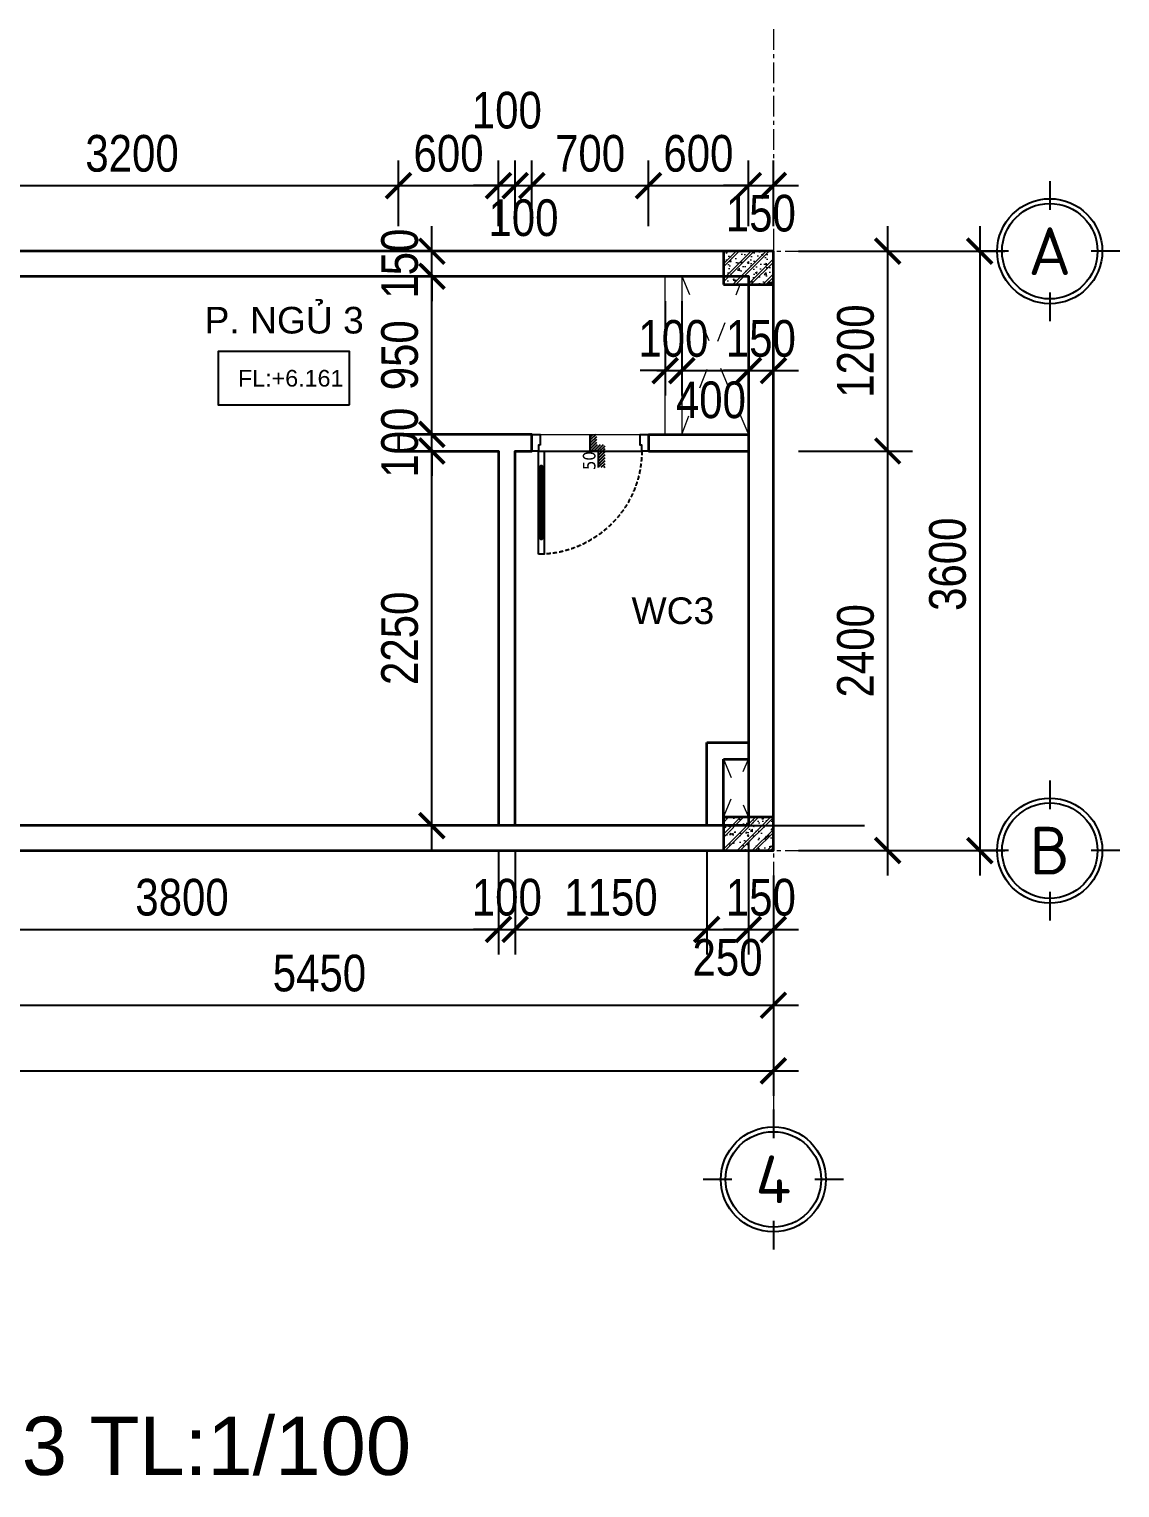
# Model space of a CAD drawing. Header units: inches. Extents: x 236662 to 497023, y -248575 to 81795.
# Drawn here: x 337994 to 344542, y -39066 to -30306 of the extents above; entities that cross this region are included whole.
import ezdxf
from ezdxf.enums import TextEntityAlignment as Align

# ---------------------------------------------------------------- set-up
doc = ezdxf.new("R2010")
doc.units = ezdxf.units.IN
doc.header["$LTSCALE"] = 10
doc.header["$MEASUREMENT"] = 0
for name, pattern in [('ACAD_ISO03W100', [30, 12, -18]), ('CENTER', [2, 1.25, -0.25, 0.25, -0.25]), ('HIDDEN', [0.375, 0.25, -0.125])]:
    doc.linetypes.add(name, pattern=pattern)
for name, color, linetype in [('01. HP_TEXT', 9, 'Continuous'), ('04. HP_CUA', 153, 'Continuous'), ('07. HP_KY HIEU @ 1', 43, 'Continuous'), ('08. HP_DIM', 118, 'Continuous'), ('TEXT', 2, 'Continuous')]:
    doc.layers.add(name, color=color, linetype=linetype)
for name, color, linetype, lineweight in [('02. HP_BE TONG', 1, 'Continuous', 35), ('03. HP_TUONG', 2, 'Continuous', 35), ('05. HP_TRUC', 251, 'CENTER', 5), ('06. HP_THAY 2', 147, 'Continuous', 13), ('09_HP_HATCH', 8, 'Continuous', 5), ('14. HP_OPENING', 250, 'ACAD_ISO03W100', 5)]:
    doc.layers.add(name, color=color, linetype=linetype, lineweight=lineweight)
doc.styles.add('BAOANNOTE', font='arial.ttf', dxfattribs={"width": 0.8})
doc.styles.add('ISOCP50', font='isocpeur.ttf')
doc.styles.get("Standard").update_dxf_attribs({"font": 'arial.ttf'})
doc.styles.add('Tahoma', font='tahoma.ttf')
doc.styles.add('TEXT (none)', font='arial.ttf')
doc.styles.add('text2', font='VHELVCN.TTF')
doc.dimstyles.new('AL-100', dxfattribs={"dimtxt": 220, "dimasz": 150, "dimexe": 150, "dimexo": 150, "dimgap": 80, "dimtad": 1, "dimdec": 0, "dimzin": 9, "dimtxsty": 'text2', "dimblk": 'ARCHTICK', "dimcen": 1, "dimdle": 150, "dimclrd": 256, "dimclre": 256, "dimclrt": 7, "dimadec": 0, "dimazin": 0, "dimtfac": 1, "dimtdec": 0, "dimtix": 1, "dimtmove": 2, "dimatfit": 3, "dimldrblk": 'ARCHTICK', "dimfxl": 1, "dimtolj": 1, "dimtzin": 0, "dimlwd": -1, "dimlwe": -1, "dimarcsym": 0})

# ---------------------------------------------------------------- blocks, each defined once
blk = doc.blocks.new('_ArchTick')
at = {"color": 0, "linetype": 'ByBlock', "const_width": 0.15}
blk.add_lwpolyline([(-0.5, -0.5), (0.5, 0.5)], dxfattribs=at)
blk = doc.blocks.new('*D945')
at = {"layer": '08. HP_DIM', "transparency": 16777216}
for p, q in [((327461.9, -35389.2), (327461.9, -36712.1)), ((342461.9, -35389.2), (342461.9, -36712.1)), ((327311.9, -36562.1), (342611.9, -36562.1))]:
    blk.add_line(p, q, dxfattribs=at)
at = {"layer": 'Defpoints', "color": 0, "transparency": 16777216}
for p in [(327461.9, -35239.2), (342461.9, -35239.2), (342461.9, -36562.1)]:
    blk.add_point(p, dxfattribs=at)
at = {"layer": '08. HP_DIM', "transparency": 16777216, "xscale": 150, "yscale": 150, "zscale": 150, "rotation": 180}
blk.add_blockref('_ArchTick', (327461.9, -36562.1), dxfattribs=at)
at = {"layer": '08. HP_DIM', "transparency": 16777216, "xscale": 150, "yscale": 150, "zscale": 150}
blk.add_blockref('_ArchTick', (342461.9, -36562.1), dxfattribs=at)
at = {"layer": '08. HP_DIM', "color": 7, "transparency": 16777216, "insert": (334461.9, -36369.8), "char_height": 220, "attachment_point": 5, "style": 'text2'}
blk.add_mtext('\\A1;15000', dxfattribs=at)
blk = doc.blocks.new('*D946')
at = {"layer": '08. HP_DIM', "transparency": 16777216}
for p, q in [((340811.9, -35239.2), (340811.9, -35862.7)), ((337011.9, -35389.2), (337011.9, -35862.7)), ((336861.9, -35712.7), (340961.9, -35712.7))]:
    blk.add_line(p, q, dxfattribs=at)
at = {"layer": 'Defpoints', "color": 0, "transparency": 16777216}
for p in [(340811.9, -35089.2), (337011.9, -35239.2), (340811.9, -35712.7)]:
    blk.add_point(p, dxfattribs=at)
at = {"layer": '08. HP_DIM', "transparency": 16777216, "xscale": 150, "yscale": 150, "zscale": 150, "rotation": 180}
blk.add_blockref('_ArchTick', (337011.9, -35712.7), dxfattribs=at)
at = {"layer": '08. HP_DIM', "transparency": 16777216, "xscale": 150, "yscale": 150, "zscale": 150}
blk.add_blockref('_ArchTick', (340811.9, -35712.7), dxfattribs=at)
at = {"layer": '08. HP_DIM', "color": 7, "transparency": 16777216, "insert": (338911.9, -35520.4), "char_height": 220, "attachment_point": 5, "style": 'text2'}
blk.add_mtext('\\A1;3800', dxfattribs=at)
blk = doc.blocks.new('grid test1')
at = {"ltscale": 20}
for p, q in [((0, 440), (0, 260)), ((-260, 0), (-440, 0)), ((440, 0), (260, 0)), ((0, -260), (0, -440))]:
    blk.add_line(p, q, dxfattribs=at)
at = {"color": 251, "ltscale": 20, "true_color": 0x636466}
for radius in [330, 300]:
    blk.add_circle((0, 0), radius, dxfattribs=at)
at = {"layer": '01. HP_TEXT', "color": 2, "ltscale": 20, "true_color": 0xf1eb1f, "style": 'ISOCP50'}
blk.add_attdef('GRID', text='', height=300, dxfattribs=at).set_placement((-36.9, 0.3), align=Align.MIDDLE_CENTER)
blk = doc.blocks.new('zcsadsdasd3')
at = {"layer": '05. HP_TRUC', "ltscale": 10}
for p, q in [((0, 4933.4), (0, -1554.2)), ((-15929.6, 3600), (1239.1, 3600)), ((-15929.6, 0), (1239.1, 0))]:
    blk.add_line(p, q, dxfattribs=at)
at = {"layer": '07. HP_KY HIEU @ 1', "ltscale": 20}
ref = blk.add_blockref('grid test1', (1659.5, 3600), dxfattribs=dict(at, xscale=0.9555000001564621, yscale=0.9555000001564621, zscale=0.9555000001564621))
ref.add_attrib('GRID', 'A', dxfattribs={"layer": 'TEXT', "ltscale": 20, "height": 286.6, "style": 'ISOCP50'}).set_placement((1659.5, 3600), align=Align.MIDDLE_CENTER)
ref = blk.add_blockref('grid test1', (1659.5, 0), dxfattribs=dict(at, xscale=0.9555000001564621, yscale=0.9555000001564621, zscale=0.9555000001564621))
ref.add_attrib('GRID', 'B', dxfattribs={"layer": 'TEXT', "ltscale": 20, "height": 286.6, "style": 'ISOCP50'}).set_placement((1659.5, 0), align=Align.MIDDLE_CENTER)
ref = blk.add_blockref('grid test1', (0, -1974.6), dxfattribs=dict(at, xscale=0.9555000001564621, yscale=0.9555000001564621, zscale=0.9555000001564621))
ref.add_attrib('GRID', '4', dxfattribs={"layer": 'TEXT', "ltscale": 20, "height": 286.6, "style": 'ISOCP50'}).set_placement((0, -1974.6), align=Align.MIDDLE_CENTER)
blk = doc.blocks.new('*D962')
at = {"layer": '08. HP_DIM', "transparency": 16777216}
for p, q in [((343148.2, -35389.2), (343148.2, -32689.2)), ((342611.9, -32839.2), (343298.2, -32839.2)), ((342611.9, -35239.2), (343298.2, -35239.2))]:
    blk.add_line(p, q, dxfattribs=at)
at = {"layer": 'Defpoints', "color": 0, "transparency": 16777216}
for p in [(342461.9, -32839.2), (343148.2, -32839.2), (342461.9, -35239.2)]:
    blk.add_point(p, dxfattribs=at)
at = {"layer": '08. HP_DIM', "transparency": 16777216, "xscale": 150, "yscale": 150, "zscale": 150}
for p, rotation in [((343148.2, -32839.2), 90), ((343148.2, -35239.2), 270)]:
    blk.add_blockref('_ArchTick', p, dxfattribs=dict(at, rotation=rotation))
at = {"layer": '08. HP_DIM', "color": 7, "transparency": 16777216, "insert": (342955.8, -34039.2), "char_height": 220, "attachment_point": 5, "rotation": 90, "style": 'text2'}
blk.add_mtext('\\A1;2400', dxfattribs=at)
blk = doc.blocks.new('*D963')
at = {"layer": '08. HP_DIM', "transparency": 16777216}
for p, q in [((343148.2, -32989.2), (343148.2, -31489.2)), ((342611.9, -31639.2), (343298.2, -31639.2)), ((342611.9, -32839.2), (343298.2, -32839.2))]:
    blk.add_line(p, q, dxfattribs=at)
at = {"layer": 'Defpoints', "color": 0, "transparency": 16777216}
for p in [(342461.9, -31639.2), (343148.2, -31639.2), (342461.9, -32839.2)]:
    blk.add_point(p, dxfattribs=at)
at = {"layer": '08. HP_DIM', "transparency": 16777216, "xscale": 150, "yscale": 150, "zscale": 150}
for p, rotation in [((343148.2, -31639.2), 90), ((343148.2, -32839.2), 270)]:
    blk.add_blockref('_ArchTick', p, dxfattribs=dict(at, rotation=rotation))
at = {"layer": '08. HP_DIM', "color": 7, "transparency": 16777216, "insert": (342955.8, -32239.2), "char_height": 220, "attachment_point": 5, "rotation": 90, "style": 'text2'}
blk.add_mtext('\\A1;1200', dxfattribs=at)
blk = doc.blocks.new('Level mark - Plan 2')
blk.add_lwpolyline([(12.525, 0.4), (12.525, 3.6), (4.642, 3.6), (4.642, 0.4)], close=True)
at = {"style": 'BAOANNOTE', "flags": 8}
blk.add_attdef('FL%%P0.000', text='', height=2, dxfattribs=at).set_placement((9, 2), align=Align.MIDDLE_CENTER)
blk = doc.blocks.new('*D1326')
at = {"layer": '08. HP_DIM', "transparency": 16777216}
for p, q in [((-15000, -3750), (-15000, -5072.9)), ((0, -3750), (0, -5072.9)), ((-15150, -4922.9), (150, -4922.9))]:
    blk.add_line(p, q, dxfattribs=at)
at = {"layer": 'Defpoints', "color": 0, "transparency": 16777216}
for p in [(-15000, -3600), (0, -3600), (0, -4922.9)]:
    blk.add_point(p, dxfattribs=at)
at = {"layer": '08. HP_DIM', "transparency": 16777216, "xscale": 150, "yscale": 150, "zscale": 150, "rotation": 180}
blk.add_blockref('_ArchTick', (-15000, -4922.9), dxfattribs=at)
at = {"layer": '08. HP_DIM', "transparency": 16777216, "xscale": 150, "yscale": 150, "zscale": 150}
blk.add_blockref('_ArchTick', (0, -4922.9), dxfattribs=at)
at = {"layer": '08. HP_DIM', "color": 7, "transparency": 16777216, "insert": (-8000, -4730.6), "char_height": 220, "attachment_point": 5, "style": 'text2'}
blk.add_mtext('\\A1;15000', dxfattribs=at)
blk = doc.blocks.new('COT')
at = {"layer": '09_HP_HATCH'}
h = blk.add_hatch(dxfattribs=at)
h.set_pattern_fill('CHAU-01', color=256, scale=15, pattern_type=2)
h.set_pattern_definition([(50, (-55276.965, -37444.2), (107.58903, -9.41282), [11.25, -123.75]), (355, (-55276.97, -37444.2), (-20.8127, 112.82882), [9, -99]), (100.4514, (-55268, -37444.99), (86.7764, 103.41593), [9.56103, -105.17132]), (46.1842, (-55276.97, -37414.2), (160.08616, -24.82785), [16.875, -185.625]), (96.6356, (-55263.62, -37416.27), (140.1994, 146.11768), [14.34154, -157.75695]), (351.1842, (-55276.97, -37414.2), (140.1993, 146.1178), [13.5, -148.5]), (21, (-55261.965, -37421.7), (89.53606, -60.39283), [11.25, -123.75]), (326, (-55261.97, -37421.7), (36.4973, 108.7725), [9, -99]), (71.4514, (-55254.5, -37426.73), (126.0334, 48.37957), [9.56103, -105.17132]), (37.5, (-55276.965, -37444.2), (1.823978, 49.934078), [0, -97.8, 0, -100.5, 0, -99.375]), (7.5, (-55276.965, -37444.2), (39.46043, 59.161757), [0, -57.3, 0, -95.55, 0, -37.875]), (327.5, (-55310.415, -37444.2), (80.073365, -3.38323), [0, -37.5, 0, -117, 0, -155.25]), (317.5, (-55325.415, -37444.2), (87.477925, 15.01575), [0, -48.75, 0, -77.7, 0, -110.25]), (45, (-55276.965, -37444.2), (-45.07806, 45.07806), []), (45, (-55276.965, -37425.827), (-45.07806, 45.07806), [])])
h.paths.add_polyline_path([(0, -200), (300, -200), (300, 0), (0, 0)])
at = {"layer": '02. HP_BE TONG'}
blk.add_lwpolyline([(0, -200), (300, -200), (300, 0), (0, 0)], close=True, dxfattribs=at)
blk = doc.blocks.new('ádasdwdczxzc')
at = {"layer": '03. HP_TUONG'}
for p in [(-300, 3600), (-300, 200)]:
    blk.add_blockref('COT', p, dxfattribs=at)
blk = doc.blocks.new('*D1329')
at = {"layer": '08. HP_DIM', "transparency": 16777216}
for p, q in [((-5450, -3750), (-5450, -4679)), ((0, -3750), (0, -4679)), ((-5600, -4529), (150, -4529))]:
    blk.add_line(p, q, dxfattribs=at)
at = {"layer": 'Defpoints', "color": 0, "transparency": 16777216}
for p in [(-5450, -3600), (0, -3600), (0, -4529)]:
    blk.add_point(p, dxfattribs=at)
at = {"layer": '08. HP_DIM', "transparency": 16777216, "xscale": 150, "yscale": 150, "zscale": 150, "rotation": 180}
blk.add_blockref('_ArchTick', (-5450, -4529), dxfattribs=at)
at = {"layer": '08. HP_DIM', "transparency": 16777216, "xscale": 150, "yscale": 150, "zscale": 150}
blk.add_blockref('_ArchTick', (0, -4529), dxfattribs=at)
at = {"layer": '08. HP_DIM', "color": 7, "transparency": 16777216, "insert": (-2725, -4336.7), "char_height": 220, "attachment_point": 5, "style": 'text2'}
blk.add_mtext('\\A1;5450', dxfattribs=at)
blk = doc.blocks.new('*D1330')
at = {"layer": '08. HP_DIM', "transparency": 16777216}
for p, q in [((1239.1, 150), (1239.1, -3750)), ((365, 0), (1389.1, 0)), ((365, -3600), (1389.1, -3600))]:
    blk.add_line(p, q, dxfattribs=at)
at = {"layer": 'Defpoints', "color": 0, "transparency": 16777216}
for p in [(215, 0), (215, -3600), (1239.1, -3600)]:
    blk.add_point(p, dxfattribs=at)
at = {"layer": '08. HP_DIM', "transparency": 16777216, "xscale": 150, "yscale": 150, "zscale": 150}
for p, rotation in [((1239.1, 0), 90), ((1239.1, -3600), 270)]:
    blk.add_blockref('_ArchTick', p, dxfattribs=dict(at, rotation=rotation))
at = {"layer": '08. HP_DIM', "color": 7, "transparency": 16777216, "insert": (1046.7, -1880), "char_height": 220, "attachment_point": 5, "rotation": 90, "style": 'text2'}
blk.add_mtext('\\A1;3600', dxfattribs=at)
blk = doc.blocks.new('Step Symbol - Metric')
h = blk.add_hatch()
h.set_pattern_fill('_USER', color=0, angle=45, style=0, pattern_type=0)
h.set_pattern_definition([(45, (0, 4), (-0.70711, 0.70711), [])])
h.paths.add_polyline_path([(8, 0), (8, -3), (-3, -3), (-3, 1), (-8, 1), (-8, 4), (0, 4), (0, 0)])
at = {"color": 0}
blk.add_lwpolyline([(8, 0), (0, 0), (0, 4), (-8, 4)], dxfattribs=at)
blk.add_attdef('Step', (2, 2), '', height=3, dxfattribs=at)
blk = doc.blocks.new('*U33')
at = {"ltscale": 100}
for p, q in [((40, 620), (40, 200)), ((75, 200), (75, 620))]:
    blk.add_line(p, q, dxfattribs=at)
at = {"color": 8, "ltscale": 100}
blk.add_line((40, 100), (660, 100), dxfattribs=at)
at = {"ltscale": 100}
for points in [[(40, 720), (40, 620), (52.5, 620), (52.5, 630), (62.5, 630), (62.5, 620), (75, 620), (75, 720)], [(62.5, 200), (62.5, 190), (52.5, 190), (52.5, 200), (40, 200), (40, 100), (75, 100), (75, 200)], [(50, 65), (40, 65), (40, 100), (0, 100), (0, 0), (50, 0)], [(700, 100), (660, 100), (660, 65), (650, 65), (650, 0), (700, 0)]]:
    blk.add_lwpolyline(points, close=True, dxfattribs=at)
at = {"color": 8, "ltscale": 100}
blk.add_lwpolyline([(62.5, 630), (52.5, 630), (52.5, 190), (62.5, 190)], close=True, dxfattribs=at)
at = {"color": 8, "linetype": 'HIDDEN', "ltscale": 10}
blk.add_arc((40, 100), 620, 360, 90, dxfattribs=at)
blk = doc.blocks.new('CUA TANG 3')
at = {"layer": '04. HP_CUA', "xscale": -1, "rotation": 180}
blk.add_blockref('*U33', (13550, -1100), dxfattribs=at)
blk = doc.blocks.new('*D1040')
at = {"layer": '08. HP_DIM', "transparency": 16777216}
for p, q in [((340811.9, -35239.2), (340811.9, -35862.7)), ((340911.9, -35239.2), (340911.9, -35862.7)), ((340811.9, -35712.7), (340661.9, -35712.7)), ((340811.9, -35712.7), (340911.9, -35712.7)), ((340911.9, -35712.7), (341061.9, -35712.7))]:
    blk.add_line(p, q, dxfattribs=at)
at = {"layer": 'Defpoints', "color": 0, "transparency": 16777216}
for p in [(340811.9, -35089.2, -318.6), (340911.9, -35089.2, -318.6), (340911.9, -35712.7)]:
    blk.add_point(p, dxfattribs=at)
at = {"layer": '08. HP_DIM', "transparency": 16777216, "xscale": 150, "yscale": 150, "zscale": 150}
blk.add_blockref('_ArchTick', (340811.9, -35712.7), dxfattribs=at)
at = {"layer": '08. HP_DIM', "transparency": 16777216, "xscale": 150, "yscale": 150, "zscale": 150, "rotation": 180}
blk.add_blockref('_ArchTick', (340911.9, -35712.7), dxfattribs=at)
at = {"layer": '08. HP_DIM', "color": 7, "transparency": 16777216, "insert": (340861.9, -35520.4), "char_height": 220, "attachment_point": 5, "style": 'text2'}
blk.add_mtext('\\A1;100', dxfattribs=at)
blk = doc.blocks.new('*D1041')
at = {"layer": '08. HP_DIM', "transparency": 16777216}
for p, q in [((340911.9, -35239.2), (340911.9, -35862.7)), ((342061.9, -35239.2), (342061.9, -35862.7)), ((340761.9, -35712.7), (342211.9, -35712.7))]:
    blk.add_line(p, q, dxfattribs=at)
at = {"layer": 'Defpoints', "color": 0, "transparency": 16777216}
for p in [(340911.9, -35089.2, -318.6), (342061.9, -35089.2, -318.6), (342061.9, -35712.7)]:
    blk.add_point(p, dxfattribs=at)
at = {"layer": '08. HP_DIM', "transparency": 16777216, "xscale": 150, "yscale": 150, "zscale": 150, "rotation": 180}
blk.add_blockref('_ArchTick', (340911.9, -35712.7), dxfattribs=at)
at = {"layer": '08. HP_DIM', "transparency": 16777216, "xscale": 150, "yscale": 150, "zscale": 150}
blk.add_blockref('_ArchTick', (342061.9, -35712.7), dxfattribs=at)
at = {"layer": '08. HP_DIM', "color": 7, "transparency": 16777216, "insert": (341486.9, -35520.4), "char_height": 220, "attachment_point": 5, "style": 'text2'}
blk.add_mtext('\\A1;1150', dxfattribs=at)
blk = doc.blocks.new('*D1042')
at = {"layer": '08. HP_DIM', "transparency": 16777216}
for p, q in [((342311.9, -35189.2), (342311.9, -35862.7)), ((342061.9, -35239.2), (342061.9, -35862.7)), ((341911.9, -35712.7), (342461.9, -35712.7))]:
    blk.add_line(p, q, dxfattribs=at)
at = {"layer": 'Defpoints', "color": 0, "transparency": 16777216}
for p in [(342311.9, -35039.2, -318.6), (342061.9, -35089.2, -318.6), (342311.9, -35712.7)]:
    blk.add_point(p, dxfattribs=at)
at = {"layer": '08. HP_DIM', "transparency": 16777216, "xscale": 150, "yscale": 150, "zscale": 150, "rotation": 180}
blk.add_blockref('_ArchTick', (342061.9, -35712.7), dxfattribs=at)
at = {"layer": '08. HP_DIM', "transparency": 16777216, "xscale": 150, "yscale": 150, "zscale": 150}
blk.add_blockref('_ArchTick', (342311.9, -35712.7), dxfattribs=at)
at = {"layer": '08. HP_DIM', "color": 7, "transparency": 16777216, "insert": (342186.9, -35881.7), "char_height": 220, "attachment_point": 5, "style": 'text2'}
blk.add_mtext('\\A1;250', dxfattribs=at)
blk = doc.blocks.new('*D1043')
at = {"layer": '08. HP_DIM', "transparency": 16777216}
for p, q in [((342311.9, -35189.2), (342311.9, -35862.7)), ((342461.9, -35389.2), (342461.9, -35862.7)), ((342311.9, -35712.7), (342161.9, -35712.7)), ((342311.9, -35712.7), (342461.9, -35712.7)), ((342461.9, -35712.7), (342611.9, -35712.7))]:
    blk.add_line(p, q, dxfattribs=at)
at = {"layer": 'Defpoints', "color": 0, "transparency": 16777216}
for p in [(342311.9, -35039.2, -318.6), (342461.9, -35239.2, -318.6), (342461.9, -35712.7)]:
    blk.add_point(p, dxfattribs=at)
at = {"layer": '08. HP_DIM', "transparency": 16777216, "xscale": 150, "yscale": 150, "zscale": 150}
blk.add_blockref('_ArchTick', (342311.9, -35712.7), dxfattribs=at)
at = {"layer": '08. HP_DIM', "transparency": 16777216, "xscale": 150, "yscale": 150, "zscale": 150, "rotation": 180}
blk.add_blockref('_ArchTick', (342461.9, -35712.7), dxfattribs=at)
at = {"layer": '08. HP_DIM', "color": 7, "transparency": 16777216, "insert": (342386.9, -35520.4), "char_height": 220, "attachment_point": 5, "style": 'text2'}
blk.add_mtext('\\A1;150', dxfattribs=at)
blk = doc.blocks.new('*D1054')
at = {"layer": '08. HP_DIM', "transparency": 16777216}
for p, q in [((340411.8, -35239.2), (340411.8, -32689.2)), ((340661.9, -32839.2), (340261.8, -32839.2)), ((340661.9, -35089.2), (340261.8, -35089.2))]:
    blk.add_line(p, q, dxfattribs=at)
at = {"layer": 'Defpoints', "color": 0, "transparency": 16777216}
for p in [(340411.8, -32839.2), (340811.9, -32839.2, -318.6), (340811.9, -35089.2, -318.6)]:
    blk.add_point(p, dxfattribs=at)
at = {"layer": '08. HP_DIM', "transparency": 16777216, "xscale": 150, "yscale": 150, "zscale": 150}
for p, rotation in [((340411.8, -32839.2), 90), ((340411.8, -35089.2), 270)]:
    blk.add_blockref('_ArchTick', p, dxfattribs=dict(at, rotation=rotation))
at = {"layer": '08. HP_DIM', "color": 7, "transparency": 16777216, "insert": (340219.4, -33964.2), "char_height": 220, "attachment_point": 5, "rotation": 90, "style": 'text2'}
blk.add_mtext('\\A1;2250', dxfattribs=at)
blk = doc.blocks.new('*D1055')
at = {"layer": '08. HP_DIM', "transparency": 16777216}
for p, q in [((340411.8, -32739.2), (340411.8, -32589.2)), ((340861.9, -32739.2), (340261.8, -32739.2)), ((340411.8, -32839.2), (340411.8, -32739.2)), ((340661.9, -32839.2), (340261.8, -32839.2)), ((340411.8, -32839.2), (340411.8, -32989.2))]:
    blk.add_line(p, q, dxfattribs=at)
at = {"layer": 'Defpoints', "color": 0, "transparency": 16777216}
for p in [(340411.8, -32739.2), (341011.9, -32739.2, -318.6), (340811.9, -32839.2, -318.6)]:
    blk.add_point(p, dxfattribs=at)
at = {"layer": '08. HP_DIM', "transparency": 16777216, "xscale": 150, "yscale": 150, "zscale": 150}
for p, rotation in [((340411.8, -32739.2), 270), ((340411.8, -32839.2), 90)]:
    blk.add_blockref('_ArchTick', p, dxfattribs=dict(at, rotation=rotation))
at = {"layer": '08. HP_DIM', "color": 7, "transparency": 16777216, "insert": (340219.4, -32789.2), "char_height": 220, "attachment_point": 5, "rotation": 90, "style": 'text2'}
blk.add_mtext('\\A1;100', dxfattribs=at)
blk = doc.blocks.new('*D1056')
at = {"layer": '08. HP_DIM', "transparency": 16777216}
for p, q in [((340411.8, -32889.2), (340411.8, -31639.2)), ((341661.9, -31789.2), (340261.8, -31789.2)), ((340861.9, -32739.2), (340261.8, -32739.2))]:
    blk.add_line(p, q, dxfattribs=at)
at = {"layer": 'Defpoints', "color": 0, "transparency": 16777216}
for p in [(340411.8, -31789.2), (341811.9, -31789.2, -318.6), (341011.9, -32739.2, -318.6)]:
    blk.add_point(p, dxfattribs=at)
at = {"layer": '08. HP_DIM', "transparency": 16777216, "xscale": 150, "yscale": 150, "zscale": 150}
for p, rotation in [((340411.8, -31789.2), 90), ((340411.8, -32739.2), 270)]:
    blk.add_blockref('_ArchTick', p, dxfattribs=dict(at, rotation=rotation))
at = {"layer": '08. HP_DIM', "color": 7, "transparency": 16777216, "insert": (340219.4, -32264.2), "char_height": 220, "attachment_point": 5, "rotation": 90, "style": 'text2'}
blk.add_mtext('\\A1;950', dxfattribs=at)
blk = doc.blocks.new('*D1057')
at = {"layer": '08. HP_DIM', "transparency": 16777216}
for p, q in [((340411.8, -31639.2), (340411.8, -31489.2)), ((342011.9, -31639.2), (340261.8, -31639.2)), ((340411.8, -31789.2), (340411.8, -31639.2)), ((341661.9, -31789.2), (340261.8, -31789.2)), ((340411.8, -31789.2), (340411.8, -31939.2))]:
    blk.add_line(p, q, dxfattribs=at)
at = {"layer": 'Defpoints', "color": 0, "transparency": 16777216}
for p in [(340411.8, -31639.2), (342161.9, -31639.2, -318.6), (341811.9, -31789.2, -318.6)]:
    blk.add_point(p, dxfattribs=at)
at = {"layer": '08. HP_DIM', "transparency": 16777216, "xscale": 150, "yscale": 150, "zscale": 150}
for p, rotation in [((340411.8, -31639.2), 270), ((340411.8, -31789.2), 90)]:
    blk.add_blockref('_ArchTick', p, dxfattribs=dict(at, rotation=rotation))
at = {"layer": '08. HP_DIM', "color": 7, "transparency": 16777216, "insert": (340219.4, -31714.2), "char_height": 220, "attachment_point": 5, "rotation": 90, "style": 'text2'}
blk.add_mtext('\\A1;150', dxfattribs=at)
blk = doc.blocks.new('*D1079')
at = {"layer": '08. HP_DIM', "transparency": 16777216}
for p, q in [((337011.9, -31489.2), (337011.9, -31095.4)), ((340211.9, -31489.2), (340211.9, -31095.4)), ((336861.9, -31245.4), (340361.9, -31245.4))]:
    blk.add_line(p, q, dxfattribs=at)
at = {"layer": 'Defpoints', "color": 0, "transparency": 16777216}
for p in [(340211.9, -31245.4), (337011.9, -31639.2, -318.6), (340211.9, -31639.2, -318.6)]:
    blk.add_point(p, dxfattribs=at)
at = {"layer": '08. HP_DIM', "transparency": 16777216, "xscale": 150, "yscale": 150, "zscale": 150, "rotation": 180}
blk.add_blockref('_ArchTick', (337011.9, -31245.4), dxfattribs=at)
at = {"layer": '08. HP_DIM', "transparency": 16777216, "xscale": 150, "yscale": 150, "zscale": 150}
blk.add_blockref('_ArchTick', (340211.9, -31245.4), dxfattribs=at)
at = {"layer": '08. HP_DIM', "color": 7, "transparency": 16777216, "insert": (338611.9, -31053), "char_height": 220, "attachment_point": 5, "style": 'text2'}
blk.add_mtext('\\A1;3200', dxfattribs=at)
blk = doc.blocks.new('*D1080')
at = {"layer": '08. HP_DIM', "transparency": 16777216}
for p, q in [((340211.9, -31489.2), (340211.9, -31095.4)), ((340811.9, -31489.2), (340811.9, -31095.4)), ((340061.9, -31245.4), (340961.9, -31245.4))]:
    blk.add_line(p, q, dxfattribs=at)
at = {"layer": 'Defpoints', "color": 0, "transparency": 16777216}
for p in [(340811.9, -31245.4), (340211.9, -31639.2, -318.6), (340811.9, -31639.2, -318.6)]:
    blk.add_point(p, dxfattribs=at)
at = {"layer": '08. HP_DIM', "transparency": 16777216, "xscale": 150, "yscale": 150, "zscale": 150, "rotation": 180}
blk.add_blockref('_ArchTick', (340211.9, -31245.4), dxfattribs=at)
at = {"layer": '08. HP_DIM', "transparency": 16777216, "xscale": 150, "yscale": 150, "zscale": 150}
blk.add_blockref('_ArchTick', (340811.9, -31245.4), dxfattribs=at)
at = {"layer": '08. HP_DIM', "color": 7, "transparency": 16777216, "insert": (340511.9, -31053), "char_height": 220, "attachment_point": 5, "style": 'text2'}
blk.add_mtext('\\A1;600', dxfattribs=at)
blk = doc.blocks.new('*D1081')
at = {"layer": '08. HP_DIM', "transparency": 16777216}
for p, q in [((340811.9, -31489.2), (340811.9, -31095.4)), ((340911.9, -31489.2), (340911.9, -31095.4)), ((340811.9, -31245.4), (340661.9, -31245.4)), ((340811.9, -31245.4), (340911.9, -31245.4)), ((340911.9, -31245.4), (341061.9, -31245.4))]:
    blk.add_line(p, q, dxfattribs=at)
at = {"layer": 'Defpoints', "color": 0, "transparency": 16777216}
for p in [(340911.9, -31245.4), (340811.9, -31639.2, -318.6), (340911.9, -31639.2, -318.6)]:
    blk.add_point(p, dxfattribs=at)
at = {"layer": '08. HP_DIM', "transparency": 16777216, "xscale": 150, "yscale": 150, "zscale": 150}
blk.add_blockref('_ArchTick', (340811.9, -31245.4), dxfattribs=at)
at = {"layer": '08. HP_DIM', "transparency": 16777216, "xscale": 150, "yscale": 150, "zscale": 150, "rotation": 180}
blk.add_blockref('_ArchTick', (340911.9, -31245.4), dxfattribs=at)
at = {"layer": '08. HP_DIM', "color": 7, "transparency": 16777216, "insert": (340861.9, -30793.7), "char_height": 220, "attachment_point": 5, "style": 'text2'}
blk.add_mtext('\\A1;100', dxfattribs=at)
blk = doc.blocks.new('*D1082')
at = {"layer": '08. HP_DIM', "transparency": 16777216}
for p, q in [((340911.9, -31489.2), (340911.9, -31095.4)), ((341011.9, -31489.2), (341011.9, -31095.4)), ((340911.9, -31245.4), (340761.9, -31245.4)), ((340911.9, -31245.4), (341011.9, -31245.4)), ((341011.9, -31245.4), (341161.9, -31245.4))]:
    blk.add_line(p, q, dxfattribs=at)
at = {"layer": 'Defpoints', "color": 0, "transparency": 16777216}
for p in [(341011.9, -31245.4), (340911.9, -31639.2, -318.6), (341011.9, -31639.2, -318.6)]:
    blk.add_point(p, dxfattribs=at)
at = {"layer": '08. HP_DIM', "transparency": 16777216, "xscale": 150, "yscale": 150, "zscale": 150}
blk.add_blockref('_ArchTick', (340911.9, -31245.4), dxfattribs=at)
at = {"layer": '08. HP_DIM', "transparency": 16777216, "xscale": 150, "yscale": 150, "zscale": 150, "rotation": 180}
blk.add_blockref('_ArchTick', (341011.9, -31245.4), dxfattribs=at)
at = {"layer": '08. HP_DIM', "color": 7, "transparency": 16777216, "insert": (340961.9, -31439.5), "char_height": 220, "attachment_point": 5, "style": 'text2'}
blk.add_mtext('\\A1;100', dxfattribs=at)
blk = doc.blocks.new('*D1083')
at = {"layer": '08. HP_DIM', "transparency": 16777216}
for p, q in [((341011.9, -31489.2), (341011.9, -31095.4)), ((341711.9, -31489.2), (341711.9, -31095.4)), ((340861.9, -31245.4), (341861.9, -31245.4))]:
    blk.add_line(p, q, dxfattribs=at)
at = {"layer": 'Defpoints', "color": 0, "transparency": 16777216}
for p in [(341711.9, -31245.4), (341011.9, -31639.2, -318.6), (341711.9, -31639.2, -318.6)]:
    blk.add_point(p, dxfattribs=at)
at = {"layer": '08. HP_DIM', "transparency": 16777216, "xscale": 150, "yscale": 150, "zscale": 150, "rotation": 180}
blk.add_blockref('_ArchTick', (341011.9, -31245.4), dxfattribs=at)
at = {"layer": '08. HP_DIM', "transparency": 16777216, "xscale": 150, "yscale": 150, "zscale": 150}
blk.add_blockref('_ArchTick', (341711.9, -31245.4), dxfattribs=at)
at = {"layer": '08. HP_DIM', "color": 7, "transparency": 16777216, "insert": (341361.9, -31053), "char_height": 220, "attachment_point": 5, "style": 'text2'}
blk.add_mtext('\\A1;700', dxfattribs=at)
blk = doc.blocks.new('*D1084')
at = {"layer": '08. HP_DIM', "transparency": 16777216}
for p, q in [((341711.9, -31489.2), (341711.9, -31095.4)), ((342311.9, -31489.2), (342311.9, -31095.4)), ((341561.9, -31245.4), (342461.9, -31245.4))]:
    blk.add_line(p, q, dxfattribs=at)
at = {"layer": 'Defpoints', "color": 0, "transparency": 16777216}
for p in [(342311.9, -31245.4), (341711.9, -31639.2, -318.6), (342311.9, -31639.2, -318.6)]:
    blk.add_point(p, dxfattribs=at)
at = {"layer": '08. HP_DIM', "transparency": 16777216, "xscale": 150, "yscale": 150, "zscale": 150, "rotation": 180}
blk.add_blockref('_ArchTick', (341711.9, -31245.4), dxfattribs=at)
at = {"layer": '08. HP_DIM', "transparency": 16777216, "xscale": 150, "yscale": 150, "zscale": 150}
blk.add_blockref('_ArchTick', (342311.9, -31245.4), dxfattribs=at)
at = {"layer": '08. HP_DIM', "color": 7, "transparency": 16777216, "insert": (342011.9, -31053), "char_height": 220, "attachment_point": 5, "style": 'text2'}
blk.add_mtext('\\A1;600', dxfattribs=at)
blk = doc.blocks.new('*D1085')
at = {"layer": '08. HP_DIM', "transparency": 16777216}
for p, q in [((342311.9, -31489.2), (342311.9, -31095.4)), ((342461.9, -31489.2), (342461.9, -31095.4)), ((342311.9, -31245.4), (342161.9, -31245.4)), ((342311.9, -31245.4), (342461.9, -31245.4)), ((342461.9, -31245.4), (342611.9, -31245.4))]:
    blk.add_line(p, q, dxfattribs=at)
at = {"layer": 'Defpoints', "color": 0, "transparency": 16777216}
for p in [(342461.9, -31245.4), (342311.9, -31639.2, -318.6), (342461.9, -31639.2, -318.6)]:
    blk.add_point(p, dxfattribs=at)
at = {"layer": '08. HP_DIM', "transparency": 16777216, "xscale": 150, "yscale": 150, "zscale": 150}
blk.add_blockref('_ArchTick', (342311.9, -31245.4), dxfattribs=at)
at = {"layer": '08. HP_DIM', "transparency": 16777216, "xscale": 150, "yscale": 150, "zscale": 150, "rotation": 180}
blk.add_blockref('_ArchTick', (342461.9, -31245.4), dxfattribs=at)
at = {"layer": '08. HP_DIM', "color": 7, "transparency": 16777216, "insert": (342386.9, -31412.3), "char_height": 220, "attachment_point": 5, "style": 'text2'}
blk.add_mtext('\\A1;150', dxfattribs=at)
blk = doc.blocks.new('*D1086')
at = {"layer": '08. HP_DIM', "transparency": 16777216}
for p, q in [((341811.9, -31939.2), (341811.9, -32506.7)), ((341911.9, -31939.2), (341911.9, -32506.7)), ((341811.9, -32356.7), (341661.9, -32356.7)), ((341811.9, -32356.7), (341911.9, -32356.7)), ((341911.9, -32356.7), (342061.9, -32356.7))]:
    blk.add_line(p, q, dxfattribs=at)
at = {"layer": 'Defpoints', "color": 0, "transparency": 16777216}
for p in [(341811.9, -31789.2, -318.6), (341911.9, -31789.2, -318.6), (341911.9, -32356.7)]:
    blk.add_point(p, dxfattribs=at)
at = {"layer": '08. HP_DIM', "transparency": 16777216, "xscale": 150, "yscale": 150, "zscale": 150}
blk.add_blockref('_ArchTick', (341811.9, -32356.7), dxfattribs=at)
at = {"layer": '08. HP_DIM', "transparency": 16777216, "xscale": 150, "yscale": 150, "zscale": 150, "rotation": 180}
blk.add_blockref('_ArchTick', (341911.9, -32356.7), dxfattribs=at)
at = {"layer": '08. HP_DIM', "color": 7, "transparency": 16777216, "insert": (341861.9, -32164.4), "char_height": 220, "attachment_point": 5, "style": 'text2'}
blk.add_mtext('\\A1;100', dxfattribs=at)
blk = doc.blocks.new('*D1087')
at = {"layer": '08. HP_DIM', "transparency": 16777216}
for p, q in [((341911.9, -31939.2), (341911.9, -32506.7)), ((342311.9, -32589.2), (342311.9, -32206.7)), ((341761.9, -32356.7), (342461.9, -32356.7))]:
    blk.add_line(p, q, dxfattribs=at)
at = {"layer": 'Defpoints', "color": 0, "transparency": 16777216}
for p in [(341911.9, -31789.2, -318.6), (342311.9, -32356.7), (342311.9, -32739.2, -318.6)]:
    blk.add_point(p, dxfattribs=at)
at = {"layer": '08. HP_DIM', "transparency": 16777216, "xscale": 150, "yscale": 150, "zscale": 150, "rotation": 180}
blk.add_blockref('_ArchTick', (341911.9, -32356.7), dxfattribs=at)
at = {"layer": '08. HP_DIM', "transparency": 16777216, "xscale": 150, "yscale": 150, "zscale": 150}
blk.add_blockref('_ArchTick', (342311.9, -32356.7), dxfattribs=at)
at = {"layer": '08. HP_DIM', "color": 7, "transparency": 16777216, "insert": (342086.9, -32533.4), "char_height": 220, "attachment_point": 5, "style": 'text2'}
blk.add_mtext('\\A1;400', dxfattribs=at)
blk = doc.blocks.new('*D1088')
at = {"layer": '08. HP_DIM', "transparency": 16777216}
for p, q in [((342461.9, -31989.2), (342461.9, -32506.7)), ((342311.9, -32589.2), (342311.9, -32206.7)), ((342311.9, -32356.7), (342161.9, -32356.7)), ((342311.9, -32356.7), (342461.9, -32356.7)), ((342461.9, -32356.7), (342611.9, -32356.7))]:
    blk.add_line(p, q, dxfattribs=at)
at = {"layer": 'Defpoints', "color": 0, "transparency": 16777216}
for p in [(342461.9, -31839.2, -318.6), (342461.9, -32356.7), (342311.9, -32739.2, -318.6)]:
    blk.add_point(p, dxfattribs=at)
at = {"layer": '08. HP_DIM', "transparency": 16777216, "xscale": 150, "yscale": 150, "zscale": 150}
blk.add_blockref('_ArchTick', (342311.9, -32356.7), dxfattribs=at)
at = {"layer": '08. HP_DIM', "transparency": 16777216, "xscale": 150, "yscale": 150, "zscale": 150, "rotation": 180}
blk.add_blockref('_ArchTick', (342461.9, -32356.7), dxfattribs=at)
at = {"layer": '08. HP_DIM', "color": 7, "transparency": 16777216, "insert": (342386.9, -32164.4), "char_height": 220, "attachment_point": 5, "style": 'text2'}
blk.add_mtext('\\A1;150', dxfattribs=at)
blk = doc.blocks.new('mb tang 3')
at = {"layer": '03. HP_TUONG'}
for p, q in [((-750, -1100), (-750, -1200)), ((-400, -3450), (-400, -2950)), ((-400, -2950), (-150, -2950)), ((-300, -3450), (-300, -3050)), ((-300, -3050), (-150, -3050))]:
    blk.add_line(p, q, dxfattribs=at)
blk.add_lwpolyline([(-15000, -2935), (-15000, -3600), (0, -3600), (0, 0), (-15000, 0), (-15000, -665), (-14900, -665), (-14900, -150), (-150, -150), (-150, -3450), (-14900, -3450), (-14900, -2935)], close=True, dxfattribs=at)
for points in [[(-1550, -3450), (-1550, -1200), (-1450, -1200), (-1450, -1100), (-2250, -1100), (-2250, -1200), (-1650, -1200), (-1650, -3450)], [(-750, -1100), (-150, -1100)], [(-750, -1200), (-150, -1200)]]:
    blk.add_lwpolyline(points, dxfattribs=at)
at = {"layer": '06. HP_THAY 2'}
for points in [[(-650, -150), (-550, -150), (-550, -1100), (-650, -1100)], [(-1450, -1100), (-750, -1100), (-750, -1200), (-1450, -1200)]]:
    blk.add_lwpolyline(points, close=True, dxfattribs=at)
at = {"layer": '08. HP_DIM'}
blk.add_line((-400, -3450), (546.9, -3450), dxfattribs=at)
at = {"layer": '14. HP_OPENING'}
for p, q in [((-550, -150), (-150, -1100)), ((-550, -1100), (-200, -200)), ((-300, -3050), (-150, -3400)), ((-300, -3400), (-150, -3050))]:
    blk.add_line(p, q, dxfattribs=at)
ref = blk.add_blockref('Level mark - Plan 2', (-3797.3, -963.1), dxfattribs=dict(xscale=100, yscale=100, zscale=100))
ref.add_attrib('FL%%P0.000', 'FL:+6.161', dxfattribs={"height": 100, "style": 'BAOANNOTE'}).set_placement((-2897.3, -763.1), align=Align.MIDDLE_CENTER)
at = {"layer": '07. HP_KY HIEU @ 1'}
ref = blk.add_blockref('Step Symbol - Metric', (-1050, -1200), dxfattribs=dict(at, xscale=-12.50000000000004, yscale=12.50000000000004, zscale=12.5, rotation=90))
ref.add_attrib('Step', '50', (-1068.4, -1314.3), dxfattribs={"layer": '0', "color": 7, "height": 75, "rotation": 90, "style": 'Tahoma'})
at = {"layer": '08. HP_DIM'}
blk.add_blockref('ádasdwdczxzc', (0, -3600), dxfattribs=at)
at = {"layer": '01. HP_TEXT', "style": 'TEXT (none)'}
for s, p in [('P. NGỦ 3 ', (-3414.3, -494.3)), ('WC3', (-851.3, -2239.1))]:
    blk.add_text(s, height=159.88, dxfattribs=at).set_placement(p)
at = {"layer": '08. HP_DIM'}
dim = blk.add_linear_dim(base=(1239.1, -3600), p1=(215, 0), p2=(215, -3600), angle=90, dimstyle='AL-100', dxfattribs=at)
dim.commit()
dim.dimension.update_dxf_attribs({"geometry": '*D1330', "text_midpoint": (1046.7, -1880), "dimtype": 128})
dim = blk.add_linear_dim(base=(0, -4922.9), p1=(-15000, -3600), p2=(0, -3600), dimstyle='AL-100', dxfattribs=at)
dim.commit()
dim.dimension.update_dxf_attribs({"geometry": '*D1326', "text_midpoint": (-8000, -4730.6), "dimtype": 128})
dim = blk.add_linear_dim(base=(0, -4529), p1=(-5450, -3600), p2=(0, -3600), dimstyle='AL-100', dxfattribs=at)
dim.commit()
dim.dimension.update_dxf_attribs({"geometry": '*D1329', "text_midpoint": (-2725, -4336.7)})

msp = doc.modelspace()

# ---------------------------------------------------------------- block references
msp.add_blockref('mb tang 3', (342461.9, -31639.2))
at = {"layer": '08. HP_DIM'}
for name, p in [('zcsadsdasd3', (342461.9, -35239.2)), ('CUA TANG 3', (327461.9, -31639.2))]:
    msp.add_blockref(name, p, dxfattribs=at)

# ---------------------------------------------------------------- texts
at = {"layer": '01. HP_TEXT', "style": 'TEXT (none)'}
msp.add_text('MẶT BẰNG KÍCH THƯỚC TẦNG 3 TL:1/100', height=350, dxfattribs=at).set_placement((330485.5, -38988.8))

# ---------------------------------------------------------------- dimensions: what is measured, and where the dimension line sits
at = {"layer": '08. HP_DIM'}
for base, p1, p2, picture, middle in [((340911.9, -31245.4, 318.6), (340811.9, -31639.2), (340911.9, -31639.2), '*D1081', (340861.9, -30793.7, 318.6)), ((341011.9, -31245.4, 318.6), (340911.9, -31639.2), (341011.9, -31639.2), '*D1082', (340961.9, -31439.5, 318.6)), ((342461.9, -31245.4, 318.6), (342311.9, -31639.2), (342461.9, -31639.2), '*D1085', (342386.9, -31412.3, 318.6)), ((342311.9, -32356.7, 318.6), (341911.9, -31789.2), (342311.9, -32739.2), '*D1087', (342086.9, -32533.4, 318.6)), ((342311.9, -35712.7, 318.6), (342061.9, -35089.2), (342311.9, -35039.2), '*D1042', (342186.9, -35881.7, 318.6)), ((342461.9, -36562.1), (327461.9, -35239.2), (342461.9, -35239.2), '*D945', (334461.9, -36369.8))]:
    dim = msp.add_linear_dim(base=base, p1=p1, p2=p2, dimstyle='AL-100', dxfattribs=at)
    dim.commit()
    dim.dimension.update_dxf_attribs({"geometry": picture, "text_midpoint": middle, "dimtype": 160})
for base, p1, p2, picture, middle in [((340211.9, -31245.4, 318.6), (337011.9, -31639.2), (340211.9, -31639.2), '*D1079', (338611.9, -31053, 318.6)), ((340811.9, -31245.4, 318.6), (340211.9, -31639.2), (340811.9, -31639.2), '*D1080', (340511.9, -31053, 318.6)), ((341711.9, -31245.4, 318.6), (341011.9, -31639.2), (341711.9, -31639.2), '*D1083', (341361.9, -31053, 318.6)), ((342311.9, -31245.4, 318.6), (341711.9, -31639.2), (342311.9, -31639.2), '*D1084', (342011.9, -31053, 318.6)), ((341911.9, -32356.7, 318.6), (341811.9, -31789.2), (341911.9, -31789.2), '*D1086', (341861.9, -32164.4, 318.6)), ((342461.9, -32356.7, 318.6), (342311.9, -32739.2), (342461.9, -31839.2), '*D1088', (342386.9, -32164.4, 318.6)), ((342461.9, -35712.7, 318.6), (342311.9, -35039.2), (342461.9, -35239.2), '*D1043', (342386.9, -35520.4, 318.6)), ((340811.9, -35712.7), (337011.9, -35239.2), (340811.9, -35089.2), '*D946', (338911.9, -35520.4)), ((340911.9, -35712.7, 318.6), (340811.9, -35089.2), (340911.9, -35089.2), '*D1040', (340861.9, -35520.4, 318.6)), ((342061.9, -35712.7, 318.6), (340911.9, -35089.2), (342061.9, -35089.2), '*D1041', (341486.9, -35520.4, 318.6))]:
    dim = msp.add_linear_dim(base=base, p1=p1, p2=p2, dimstyle='AL-100', dxfattribs=at)
    dim.commit()
    dim.dimension.update_dxf_attribs({"geometry": picture, "text_midpoint": middle})
for base, p1, p2, picture, middle in [((340411.8, -31639.2, 318.6), (341811.9, -31789.2), (342161.9, -31639.2), '*D1057', (340219.4, -31714.2, 318.6)), ((343148.2, -31639.2), (342461.9, -32839.2), (342461.9, -31639.2), '*D963', (342955.8, -32239.2)), ((340411.8, -31789.2, 318.6), (341011.9, -32739.2), (341811.9, -31789.2), '*D1056', (340219.4, -32264.2, 318.6)), ((340411.8, -32739.2, 318.6), (340811.9, -32839.2), (341011.9, -32739.2), '*D1055', (340219.4, -32789.2, 318.6)), ((340411.8, -32839.2, 318.6), (340811.9, -35089.2), (340811.9, -32839.2), '*D1054', (340219.4, -33964.2, 318.6)), ((343148.2, -32839.2), (342461.9, -35239.2), (342461.9, -32839.2), '*D962', (342955.8, -34039.2))]:
    dim = msp.add_linear_dim(base=base, p1=p1, p2=p2, angle=90, dimstyle='AL-100', dxfattribs=at)
    dim.commit()
    dim.dimension.update_dxf_attribs({"geometry": picture, "text_midpoint": middle})

doc.saveas('drawing.dxf')
